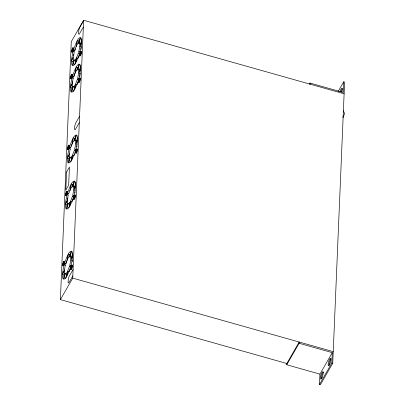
<?xml version="1.0" encoding="UTF-8"?>
<svg xmlns="http://www.w3.org/2000/svg" width="405" height="405" viewBox="0 0 405 405"><rect width="100%" height="100%" fill="white"/><g stroke="black" fill="none" stroke-linecap="round" stroke-linejoin="round"><path stroke-width="0.61" d="M299.113 343.278L332.272 352.639L319.92 374.119L286.76 364.763L299.113 343.278L299.163 342.028L286.811 363.508L60.391 299.604L71.275 41.73L83.627 20.25L344.118 93.768M63.2 265.599L63.651 264.774A2.425 0.592 -74.2 0 0 64.294 262.435L64.309 261.549A2.425 0.592 -74.2 0 0 63.717 261.463L63.266 262.288A2.425 0.592 -74.2 0 0 62.719 264.055L62.608 265.518A2.425 0.592 -74.2 0 0 63.2 265.599L63.261 264.232L62.603 265.376M63.347 262.121L63.296 263.306L62.664 264.414L63.57 264.667M66.162 195.524L66.612 194.699A2.425 0.592 -74.2 0 0 67.25 192.355L67.27 191.469A2.425 0.592 -74.2 0 0 66.678 191.383L66.228 192.213A2.425 0.592 -74.2 0 0 65.681 193.98L65.57 195.438A2.425 0.592 -74.2 0 0 66.162 195.524L66.218 194.152L65.559 195.296M65.62 194.334L66.258 193.231L66.309 192.041L67.215 192.294M68.106 149.45L68.556 148.625A2.425 0.592 -74.2 0 0 69.194 146.286L69.215 145.4A2.425 0.592 -74.2 0 0 68.622 145.314L68.172 146.139A2.425 0.592 -74.2 0 0 67.625 147.906L67.514 149.369A2.425 0.592 -74.2 0 0 68.106 149.45L68.161 148.083L67.503 149.227M67.564 148.265L68.202 147.157L68.253 145.972M71.098 78.585L71.548 77.76A2.425 0.592 -74.2 0 0 72.191 75.421L72.206 74.535A2.425 0.592 -74.2 0 0 71.614 74.449L71.164 75.274A2.425 0.592 -74.2 0 0 70.617 77.041L70.505 78.504A2.425 0.592 -74.2 0 0 71.098 78.585L71.153 77.218L70.495 78.362M70.556 77.401L71.194 76.292L71.245 75.107M72.222 52.022L72.672 51.197A2.425 0.592 -74.2 0 0 73.31 48.853L73.33 47.967A2.425 0.592 -74.2 0 0 72.738 47.881L72.282 48.711A2.425 0.592 -74.2 0 0 71.741 50.478L71.629 51.936A2.425 0.592 -74.2 0 0 72.222 52.022L72.277 50.65L71.619 51.794M71.68 50.833L72.318 49.729L72.368 48.539M63.55 264.992L63.605 263.63L64.294 262.435M63.696 261.498L63.646 262.703L64.309 261.549M66.506 194.911L66.567 193.549L67.25 192.355M67.508 192.881L66.602 192.623L66.658 191.418M68.455 148.843L68.511 147.481L69.194 146.286M69.457 146.812L68.551 146.554L68.602 145.349M71.447 77.978L71.503 76.616L72.191 75.421M72.449 75.948L71.543 75.689L71.594 74.485M72.566 51.41L72.627 50.048L73.31 48.853M73.568 49.38L72.662 49.121L72.713 47.917M67.493 271.416L67.326 275.461L70.738 266.925L69.463 266.5L67.493 271.416L69.083 271.861L69.508 271.016M68.227 254.107L68.055 258.152L69.771 256.471L71.25 251.201L70.566 251.318L69.351 252.436L68.227 254.107L69.812 254.558L70.941 252.882M70.455 201.336L70.283 205.381L73.7 196.845L72.424 196.425L70.455 201.336L72.039 201.786L73.492 198.485M71.184 184.032L71.012 188.072L72.733 186.391L74.211 181.121L73.523 181.243L72.313 182.356L71.184 184.032L72.768 184.477L73.897 182.802M72.399 155.267L72.227 159.312L75.644 150.776L74.368 150.351L72.399 155.267L73.983 155.717L74.626 154.447M73.128 137.958L72.961 142.003L74.677 140.322L76.155 135.052L75.472 135.169L74.257 136.288L73.128 137.958L74.717 138.409L75.841 136.733M75.391 84.402L75.219 88.447L78.636 79.912L77.36 79.486L75.391 84.402L76.975 84.847L77.618 83.577M75.953 71.138L76.12 67.093L77.249 65.423L78.464 64.304L79.147 64.187L77.669 69.457L75.953 71.138L74.834 73.821M76.515 57.834L76.343 61.879L79.76 53.344L78.484 52.923L76.515 57.834L78.099 58.285L78.737 57.014M77.244 40.525L77.072 44.57L78.793 42.889L80.271 37.619L79.582 37.741L78.373 38.855L77.244 40.525L78.828 40.976L79.957 39.3M69.736 256.289L69.812 254.558M72.672 186.786L72.768 184.477M74.616 140.717L74.717 138.409M77.608 69.852L77.709 67.544L78.833 65.868M78.732 43.284L78.828 40.976M71.331 269.325L71.391 267.872L70.728 269.026M71.477 265.862L71.422 267.178L70.769 268.307M74.287 199.245L74.353 197.792L73.685 198.951M74.434 195.782L74.378 197.098L73.73 198.232M76.236 153.176L76.297 151.723L75.629 152.877M76.383 149.713L76.327 151.03L75.674 152.159M79.228 82.311L79.289 80.858L78.621 82.013M79.375 78.848L79.319 80.165L78.666 81.294M80.347 55.743L80.408 54.29L79.745 55.45M80.494 52.28L80.438 53.597L79.79 54.731M71.655 268.783L72.429 265.214A2.425 0.592 -74.2 0 0 71.801 265.26L71.351 266.136A2.425 0.592 -74.2 0 0 70.829 267.918L70.753 269.315A2.425 0.592 -74.2 0 0 71.169 269.512L71.832 268.393A2.425 0.592 -74.2 0 0 72.439 266.05M71.801 265.26L71.746 266.611L72.444 265.391M74.611 198.703L75.391 195.134A2.425 0.592 -74.2 0 0 74.763 195.18L74.312 196.055A2.425 0.592 -74.2 0 0 73.786 197.837L73.71 199.235A2.425 0.592 -74.2 0 0 74.13 199.432L74.793 198.313A2.425 0.592 -74.2 0 0 75.396 195.974M74.763 195.18L74.702 196.536L75.406 195.316M76.56 152.634L77.335 149.065A2.425 0.592 -74.2 0 0 76.707 149.111L76.256 149.987A2.425 0.592 -74.2 0 0 75.735 151.769L75.659 153.166A2.425 0.592 -74.2 0 0 76.074 153.363L76.737 152.245A2.425 0.592 -74.2 0 0 77.34 149.901M76.707 149.111L76.651 150.463L77.35 149.243M79.552 81.77L80.327 78.2A2.425 0.592 -74.2 0 0 79.699 78.246L79.248 79.122A2.425 0.592 -74.2 0 0 78.727 80.904L78.651 82.301A2.425 0.592 -74.2 0 0 79.066 82.499L79.729 81.38A2.425 0.592 -74.2 0 0 80.332 79.036M79.699 78.246L79.643 79.598L80.342 78.378M80.671 55.202L81.451 51.632A2.425 0.592 -74.2 0 0 80.823 51.678L80.367 52.554A2.425 0.592 -74.2 0 0 79.846 54.336L79.77 55.733A2.425 0.592 -74.2 0 0 80.185 55.931L80.848 54.812A2.425 0.592 -74.2 0 0 81.456 52.473M80.823 51.678L80.762 53.035L81.466 51.815M60.391 299.604L72.743 278.124L83.627 20.25M286.76 364.763L286.811 363.508M310.053 84.154L310.098 83.081L343.258 92.436L343.703 81.845L344.609 82.104L332.738 363.27L320.385 384.75L319.479 384.492L319.92 374.119M319.479 384.492L331.832 363.012L332.272 352.639M79.795 46.337L78.823 51.739L80.099 52.144L81.759 42.92L79.795 46.337L81.38 46.783L81.284 47.785M78.671 72.905L77.699 78.307L78.98 78.712L80.635 69.488L78.671 72.905L80.256 73.351L80.114 74.854M75.679 143.77L74.707 149.172L75.988 149.577L77.644 140.353L75.679 143.77L77.264 144.215M73.735 189.839L72.763 195.24L74.044 195.645L75.7 186.422L73.735 189.839L75.32 190.284M70.774 259.919L69.807 265.321L71.083 265.726L72.738 256.502L70.774 259.919L72.358 260.364L72.217 261.868M73.669 55.662L73.882 54.498M72.237 83.977L72.657 81.648M81.041 49.375L81.233 48.286M79.82 76.489L80.013 75.401M69.245 154.842L69.452 153.677M76.925 146.807L77.122 145.719M67.296 200.915L67.822 197.999M74.981 192.876L75.178 191.788M64.339 270.991L64.547 269.826M73.037 51.116L71.412 60.213L73.376 56.796L74.307 51.541L73.037 51.116L74.09 51.415M71.913 77.684L70.288 86.781L72.252 83.364L73.189 78.104L71.913 77.684L73.497 78.13M68.921 148.549L67.296 157.646L69.26 154.229L70.197 148.969L68.921 148.549L70.505 148.994M66.977 194.618L65.352 203.715L67.316 200.298L68.248 195.043L66.977 194.618L68.035 194.916M64.015 264.698L62.395 273.795L64.36 270.378L65.291 265.118L64.015 264.698L65.6 265.143M74.262 60.259L72.814 65.524L73.583 65.392L74.798 64.279L75.922 62.608L76.094 58.563L75.472 59.489L74.262 60.259L76.302 60.634M74.717 64.805L75.846 60.709M73.138 86.827L71.69 92.092L72.465 91.96L73.675 90.847L74.803 89.171L74.976 85.131L74.348 86.057L73.138 86.827L75.178 87.197M73.599 91.373L74.728 87.278M70.146 157.692L68.698 162.957L69.473 162.825L70.683 161.711L71.812 160.036L71.984 155.996L71.356 156.922L70.146 157.692L72.186 158.061M70.769 161.651L71.736 158.142M68.202 203.766L66.754 209.031L67.524 208.894L68.739 207.78L69.868 206.11L70.035 202.065L69.412 202.991L68.202 203.766L70.242 204.135M68.82 207.719L69.787 204.211M65.245 273.841L63.793 279.106L64.567 278.974L65.777 277.86L66.906 276.185L67.078 272.14L66.45 273.071L65.245 273.841L66.83 274.291L65.701 278.387M79.112 42.874L80.59 37.569L81.324 38.348L81.79 42.166L79.826 45.583L79.537 43.33L79.112 42.874L81.127 43.775M80.696 43.32L81.845 39.194M77.988 69.442L79.471 64.132L80.205 64.916L80.666 68.734L78.702 72.146L78.418 69.898L77.988 69.442L80.003 70.343M79.572 69.888L80.727 65.762M74.996 140.307L76.479 134.997L77.213 135.781L77.674 139.598L75.71 143.011L75.426 140.763L74.996 140.307L77.011 141.208M76.58 140.753L77.568 137.214M73.052 186.376L74.53 181.07L75.264 181.85L75.73 185.667L73.766 189.084L73.482 186.832L73.052 186.376L75.067 187.277M74.636 186.821L75.791 182.695M70.095 256.456L71.574 251.146L72.308 251.93L72.773 255.747L70.809 259.159L70.521 256.912L70.095 256.456L72.105 257.357M71.68 256.902L72.667 253.363M73.366 49.931L76.828 41.254L76.656 45.299L74.641 50.357L73.366 49.931L74.95 50.382L75.451 48.818M72.242 76.499L75.705 67.822L75.532 71.867L73.518 76.925L72.242 76.499L73.826 76.95L74.667 74.343M69.25 147.364L72.713 138.687L72.541 142.732L70.526 147.79L69.25 147.364L70.834 147.815M71.341 146.251L71.842 144.686M75.436 152.412L75.953 150.802L74.895 150.503M67.306 193.433L70.769 184.756L70.597 188.801L68.582 193.858L67.306 193.433L68.364 193.732M64.344 263.513L67.807 254.836L67.635 258.876L65.62 263.933L64.344 263.513L65.934 263.959M66.101 263.437L66.936 260.835M70.531 268.561L71.052 266.951L69.463 266.5M342.848 117.232L342.949 116.822M343.131 117.415L344.554 113.592L343.415 110.757M76.17 46.712L76.823 45.082M78.94 56.503L79.552 54.984M77.821 83.071L78.428 81.547M72.06 144.139L72.708 142.514M69.898 190.755L70.764 188.583M67.154 260.288L67.807 258.658M69.721 270.591L70.328 269.072M83.582 20.782L79.496 27.884L78.712 30.745L78.575 34.055L79.228 34.217L83.314 27.12M72.662 49.121L73.33 47.967M71.381 60.968L73.346 57.55L73.953 60.148L72.465 65.448L71.842 64.785L71.432 63.104L71.381 60.968L72.966 61.418L73.016 63.55M72.966 61.418L73.806 59.95M71.543 75.689L72.206 74.535M70.257 87.536L72.222 84.118L72.829 86.716L71.346 92.016L70.723 91.353L70.308 89.667L70.257 87.536L71.842 87.981L71.893 90.118M71.842 87.981L72.682 86.518M79.572 116.296L75.492 123.398L74.707 126.259L74.566 129.57L75.224 129.737L79.304 122.634M68.551 146.554L69.215 145.4M67.265 158.401L69.23 154.983L69.837 157.58L68.354 162.881L67.731 162.218L67.316 160.532L67.265 158.401L68.85 158.846L68.901 160.982M68.85 158.846L69.974 156.897M66.602 192.623L67.27 191.469M65.321 204.469L67.286 201.052L67.893 203.649L66.405 208.95L65.782 208.286L65.372 206.606L65.321 204.469L66.906 204.92L66.957 207.051M66.906 204.92L67.746 203.452M62.36 274.55L64.324 271.132L64.932 273.729L63.448 279.03L62.826 278.367L62.416 276.681L62.36 274.55L63.944 274.995L64 277.131M63.944 274.995L65.068 273.046M73.103 269.517L69.022 276.62L68.237 279.48L68.096 282.791L68.754 282.958L72.839 275.856M309.481 84.154L310.098 83.081M338.145 91.515L343.703 81.845M72.318 49.729L73.224 49.982M78.823 51.739L80.408 52.189M78.484 52.923L80.069 53.369M76.12 67.093L77.709 67.544M71.194 76.292L72.1 76.55M77.699 78.307L79.289 78.757M77.36 79.486L78.945 79.937M68.202 147.157L69.108 147.415M74.707 149.172L76.297 149.622M66.258 193.231L67.164 193.484M72.763 195.24L74.348 195.691M72.424 196.425L74.009 196.87M69.807 265.321L71.391 265.771M72.743 278.124L333.229 351.641M331.832 363.012L332.738 363.27M321.342 378.776A3.883 0.952 -74.2 0 1 321.97 374.898A3.883 0.952 -74.2 0 1 323.519 372.013M329.078 365.325A3.883 0.952 -74.2 0 1 330.931 358.86M340.959 91.839A3.883 0.952 -74.2 0 1 342.331 88.761M340.053 91.581A3.883 0.952 -74.2 0 1 342.017 88.163A3.883 0.952 -74.2 0 1 341.845 92.213M66.567 172.034L65.802 190.102L68.673 185.115L69.432 167.047L66.567 172.034M329.786 364.13A3.883 0.952 -74.2 0 0 330.612 358.263A3.883 0.952 -74.2 0 0 328.232 363.589A3.883 0.952 -74.2 0 0 329.786 364.13M322.056 377.582A3.883 0.952 -74.2 0 0 322.881 371.709A3.883 0.952 -74.2 0 0 320.502 377.035A3.883 0.952 -74.2 0 0 322.056 377.582"/></g></svg>
